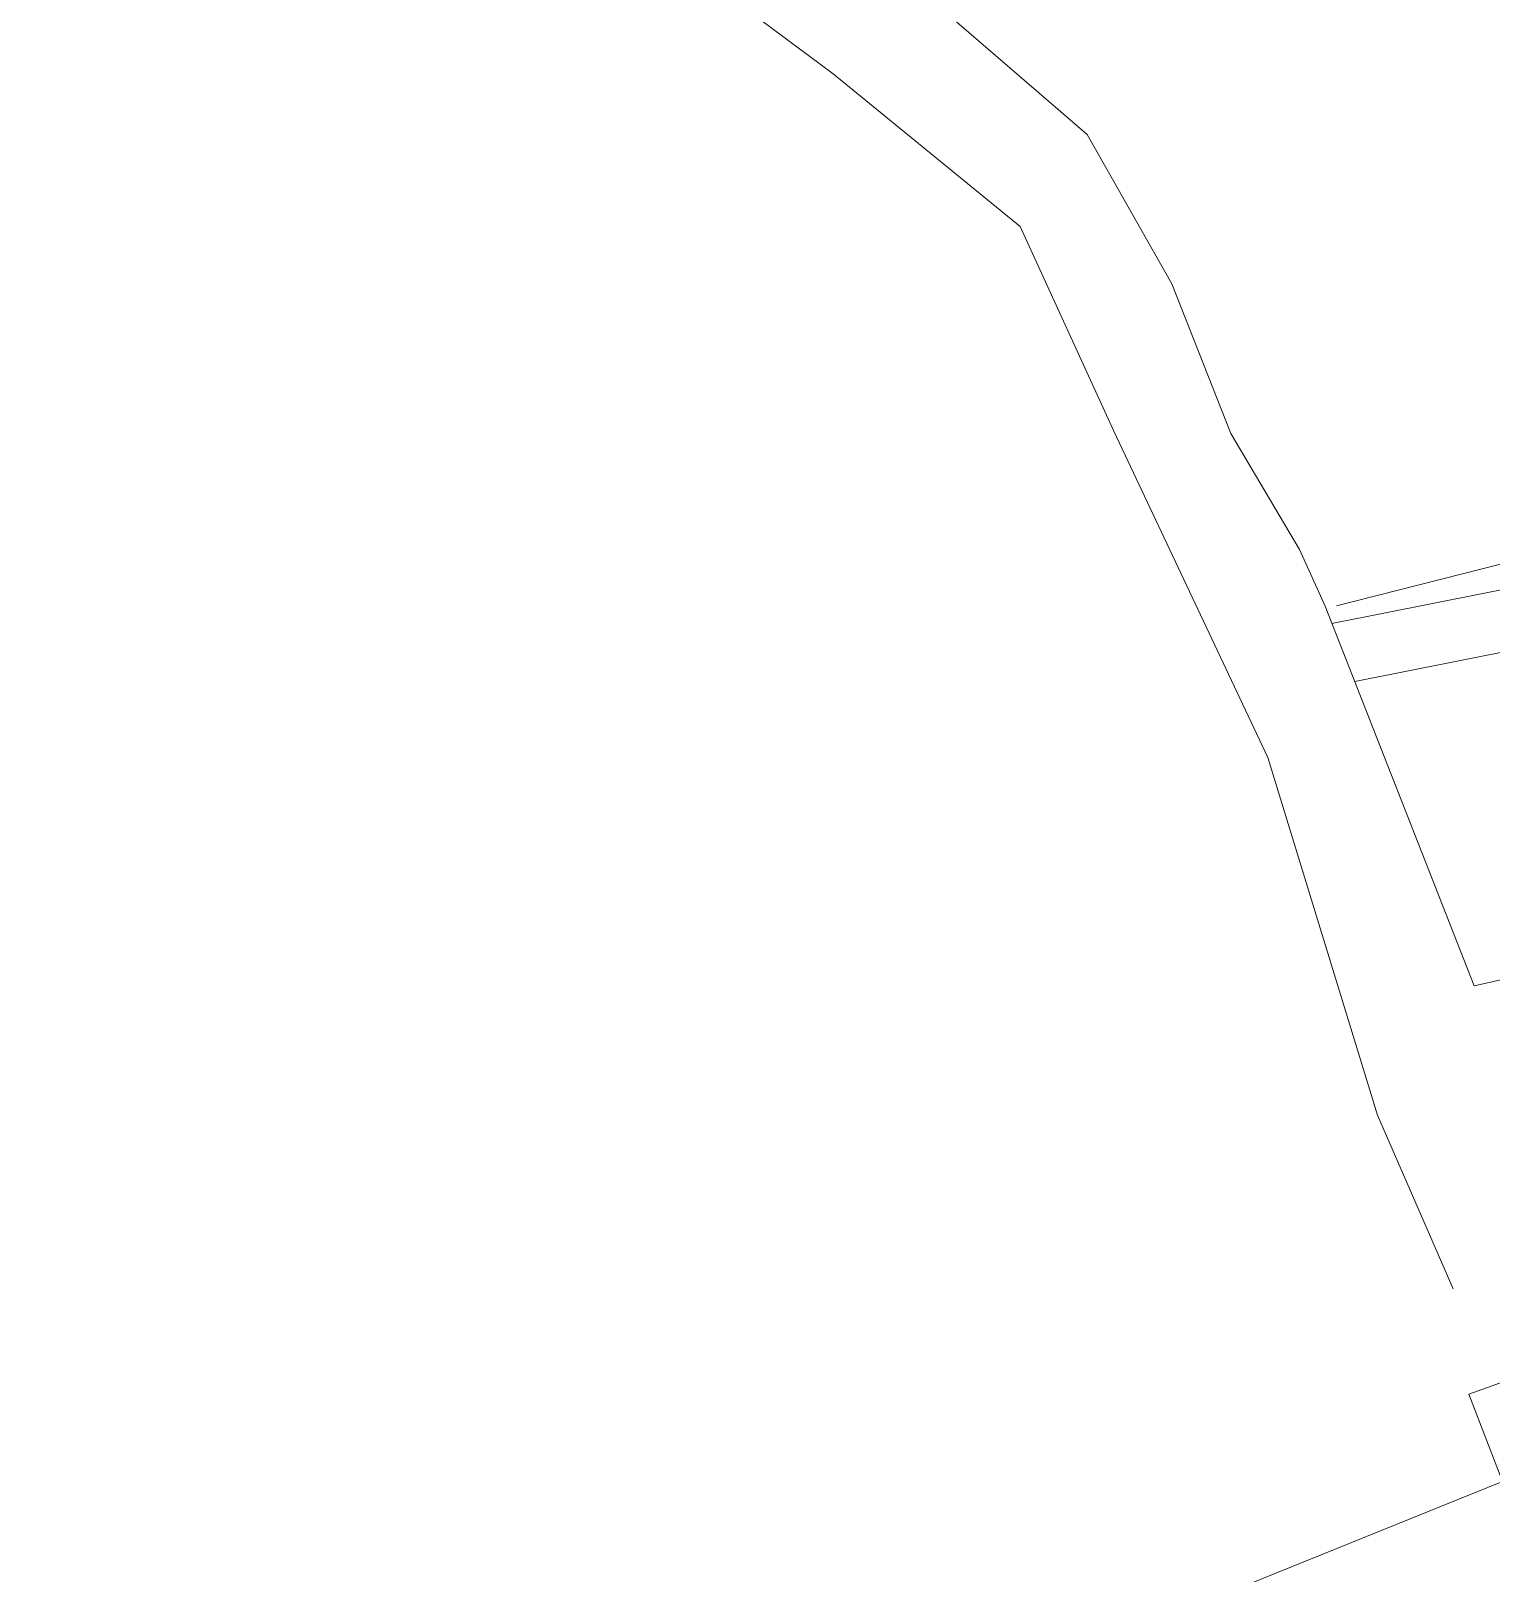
# Model space of a CAD drawing. Header units: millimetres. Extents: x 611710 to 616703, y 1316651 to 1320618.
# Drawn here: x 614185 to 614328.2, y 1319140.8 to 1319292 of the extents above; entities that cross this region are included whole.
import ezdxf

# ---------------------------------------------------------------- set-up
doc = ezdxf.new("R2010")
doc.units = ezdxf.units.MM
for name, color, linetype in [('2', 7, 'Continuous'), ('4', 7, 'Continuous'), ('CVL_CUADCON_LIN', 8, 'Continuous')]:
    doc.layers.add(name, color=color, linetype=linetype)

msp = doc.modelspace()

# ---------------------------------------------------------------- linework, layer by layer
at = {"layer": '2', "color": 1, "linetype": 'Continuous', "lineweight": 0}
for points in [[(614324.43182, 1319168.68946), (614317.01782, 1319185.70946), (614306.25182, 1319220.77146), (614291.17682, 1319252.77746), (614281.97682, 1319272.84446), (614263.64682, 1319287.81446), (614238.44782, 1319306.58646), (614226.72282, 1319321.31146), (614216.25182, 1319341.88546), (614211.87882, 1319361.45146), (614209.78482, 1319383.81746), (614207.18782, 1319404.14846), (614196.96482, 1319426.50246), (614183.44082, 1319448.85046)], [(614374.07282, 1319002.35845), (614372.60282, 1319002.21245), (614368.00482, 1319014.54045), (614365.92382, 1319022.72145), (614362.39482, 1319033.35245), (614357.88982, 1319047.61745), (614349.98982, 1319096.33145), (614343.93982, 1319134.46645), (614341.18582, 1319148.02145), (614339.75782, 1319154.79645), (614337.53882, 1319162.51545), (614325.97282, 1319158.35145), (614329.28582, 1319149.80045), (614204.99482, 1319099.54645)]]:
    msp.add_lwpolyline(points, dxfattribs=at)
at = {"layer": '4', "color": 1, "linetype": 'Continuous', "lineweight": 0}
msp.add_line((614311.89382, 1319235.61446), (614326.49826, 1319198.38853), dxfattribs=at)
for points in [[(614311.89382, 1319235.61446), (614309.37482, 1319241.18946), (614302.63282, 1319252.55046), (614296.86682, 1319267.22546), (614288.56182, 1319281.87246), (614273.16082, 1319295.16846), (614257.27082, 1319306.93446), (614241.57882, 1319323.27746), (614232.24482, 1319338.92946), (614223.88182, 1319358.40346), (614221.09882, 1319378.44946), (614221.10882, 1319398.52646), (614215.54482, 1319417.52446), (614207.24882, 1319431.40846), (614199.74882, 1319442.50646), (614194.81282, 1319451.60046), (614191.57682, 1319467.06646), (614191.47182, 1319475.70546), (614190.71782, 1319496.02846), (614186.55582, 1319504.11446)], [(614312.99782, 1319235.63946), (614407.19382, 1319259.57046), (614418.58882, 1319220.56146), (614433.59682, 1319218.69646), (614443.69382, 1319181.96046), (614426.43982, 1319180.49546), (614442.71482, 1319148.87746)]]:
    msp.add_lwpolyline(points, dxfattribs=at)
at = {"layer": 'CVL_CUADCON_LIN', "color": 1, "lineweight": 0, "ltscale": 0.5, "flags": 128}
for points in [[(614312.55823, 1319233.92092), (614432.29128, 1319257.72299), (614446.26111, 1319259.85284), (614504.59536, 1319249.64291)], [(614314.78457, 1319228.24609), (614433.3289, 1319251.81185), (614446.19431, 1319253.77333), (614497.43908, 1319244.80423)], [(614326.49826, 1319198.38853), (614436.83928, 1319223.14296)]]:
    msp.add_lwpolyline(points, dxfattribs=at)

doc.saveas('drawing.dxf')
